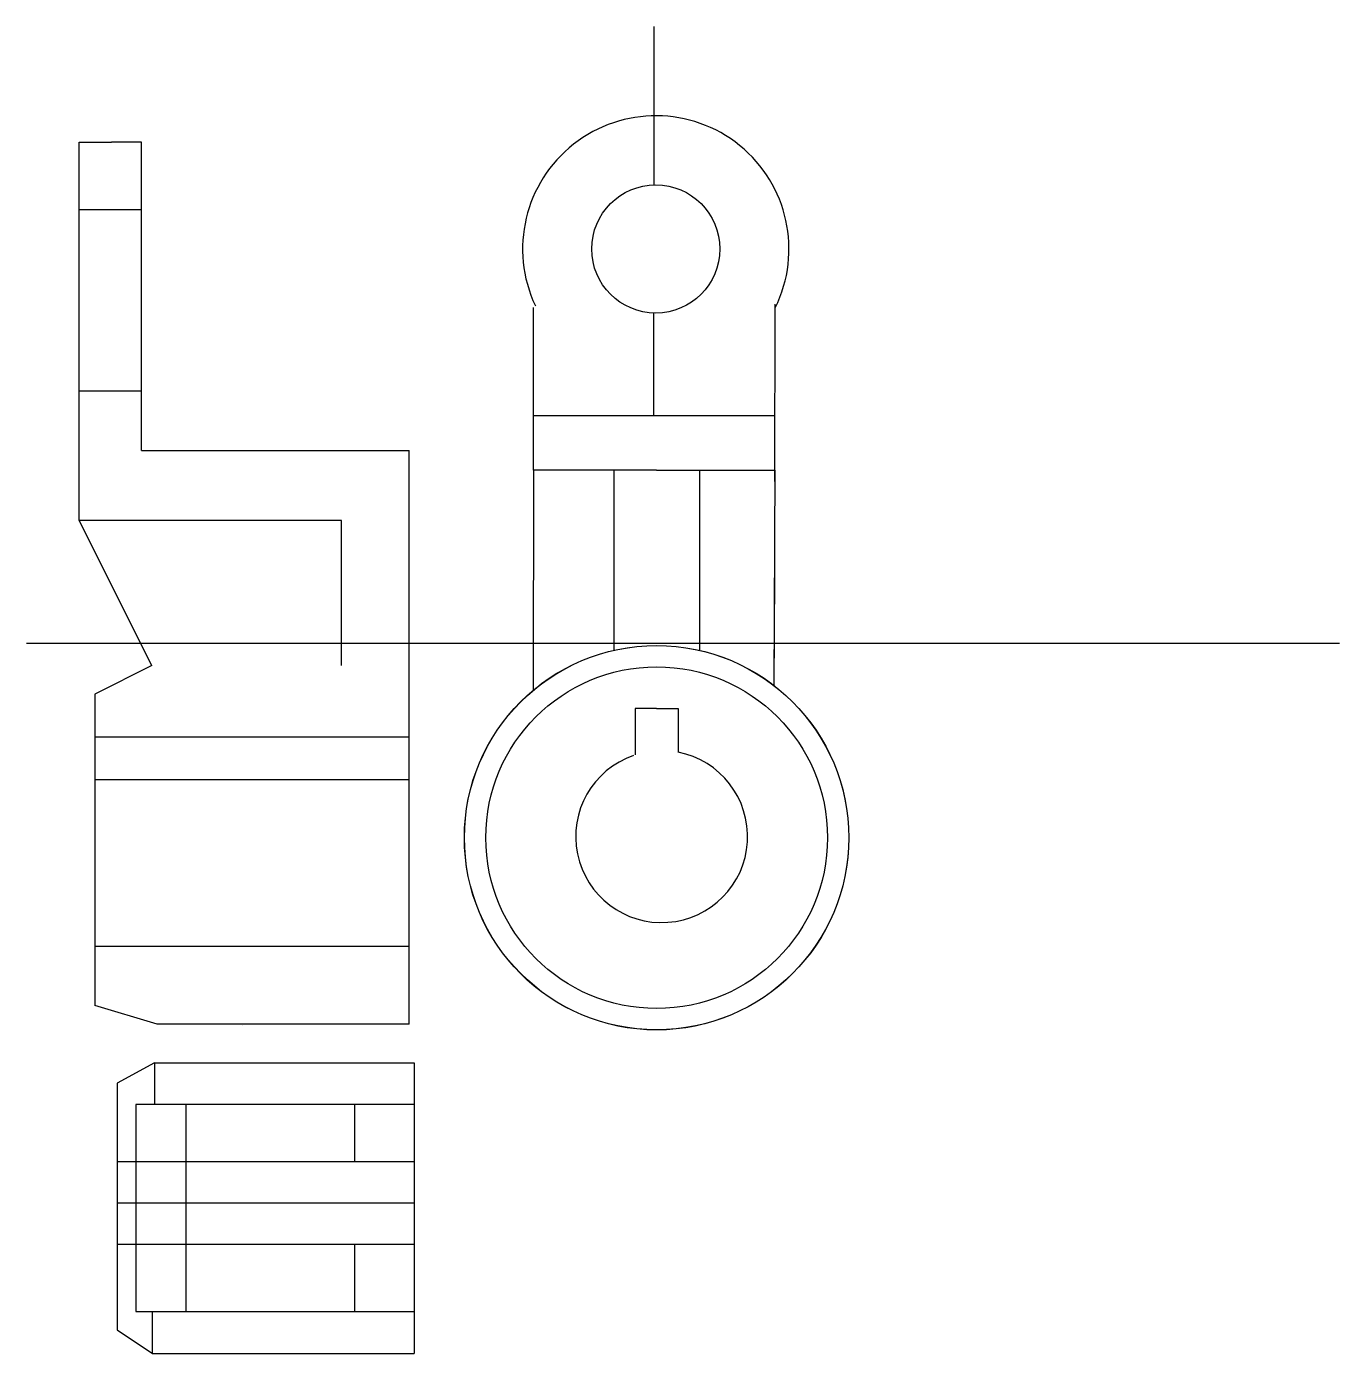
# Model space of a CAD drawing. Header units: inches. Extents: x 541 to 1155, y 89 to 711.
import ezdxf

# ---------------------------------------------------------------- set-up
doc = ezdxf.new("R2010")
doc.units = ezdxf.units.IN
doc.header["$LTSCALE"] = 48
doc.header["$MEASUREMENT"] = 0

msp = doc.modelspace()

# ---------------------------------------------------------------- linework, layer by layer
for p, q in [((834.31, 636.54), (834.34, 710.7)), ((834.31, 636.54), (834.34, 710.7)), ((565.22, 479.46), (565.22, 656.62)), ((565.22, 656.62), (580.22, 656.62)), ((594.37, 656.62), (580.22, 656.62)), ((594.37, 512.22), (594.37, 656.62)), ((565.22, 625.07), (594.37, 625.07)), ((777.9, 503.04), (777.9, 579.17)), ((890.89, 497.6), (891.09, 580.66)), ((891.09, 579.92), (891.52, 579.92)), ((834.26, 528.61), (834.28, 576.57)), ((834.26, 528.61), (834.28, 576.57)), ((565.22, 540.13), (594.37, 540.13)), ((594.37, 512.22), (719.72, 512.22)), ((719.72, 243.58), (719.72, 512.22)), ((777.9, 503.04), (777.64, 399.79)), ((815.53, 503.04), (777.9, 503.04)), ((835.53, 503.04), (815.53, 503.04)), ((815.53, 503.04), (815.53, 418.62)), ((835.53, 503.04), (855.53, 503.04)), ((835.53, 503.04), (890.91, 503.04)), ((855.53, 503.04), (855.53, 418.62)), ((890.91, 503.04), (890.37, 402.24)), ((687.92, 479.46), (565.22, 479.46)), ((599.23, 411.51), (565.22, 479.46)), ((687.92, 411.51), (687.92, 479.46)), ((571.29, 461.26), (571.29, 461.26)), ((890.64, 452.64), (890.37, 402.24)), ((540.51, 421.93), (1155.22, 421.93)), ((599.23, 411.51), (572.41, 398.08)), ((572.41, 398.08), (572.41, 252.24)), ((835.53, 391.4), (825.53, 391.4)), ((825.53, 391.4), (825.53, 369.67)), ((835.53, 391.4), (845.53, 391.4)), ((845.53, 391.4), (845.53, 370.87)), ((719.72, 377.9), (572.41, 377.9)), ((572.41, 358.12), (719.72, 358.12)), ((572.41, 280.01), (719.72, 280.01)), ((601.66, 243.58), (572.41, 252.24)), ((719.72, 243.58), (601.66, 243.58)), ((641.75, 243.12), (641.75, 243.12)), ((600.48, 225.41), (582.87, 215.94)), ((600.48, 225.41), (721.97, 225.41)), ((600.48, 225.41), (600.48, 205.99)), ((721.97, 225.41), (721.97, 89.34)), ((582.87, 215.94), (582.87, 100.43)), ((721.97, 205.99), (591.67, 205.99)), ((591.67, 205.99), (591.67, 108.92)), ((615.06, 205.99), (615.06, 108.92)), ((694.03, 205.99), (694.03, 179.3)), ((721.97, 205.99), (721.97, 205.99)), ((582.87, 182.94), (582.87, 182.94)), ((582.87, 159.88), (721.97, 159.88)), ((694.03, 140.47), (694.03, 108.92)), ((591.67, 108.92), (721.97, 108.92)), ((599.51, 89.34), (599.51, 108.92)), ((582.87, 100.43), (599.51, 89.34)), ((599.51, 89.34), (721.97, 89.34))]:
    msp.add_line(p, q)
at = {"color": 242, "true_color": 0xcd2027}
msp.add_line((777.9, 528.61), (890.97, 528.61), dxfattribs=at)
at = {"color": 240, "true_color": 0xed1f24}
for p, q in [((582.87, 179.3), (721.97, 179.3)), ((582.87, 140.47), (721.97, 140.47))]:
    msp.add_line(p, q, dxfattribs=at)
for centre, radius in [((835.13, 606.55), 30), ((835.49, 330.84), 90), ((835.53, 330.87), 90), ((835.53, 330.87), 90), ((835.53, 330.87), 90), ((835.53, 330.87), 90), ((835.53, 330.87), 80)]:
    msp.add_circle(centre, radius)
for centre, radius, start, end in [((835.13, 606.55), 62.36, 333.82332, 205.279), ((837.89, 331.37), 40.24, 109.1739, 79.05784)]:
    msp.add_arc(centre, radius, start, end)

doc.saveas('drawing.dxf')
